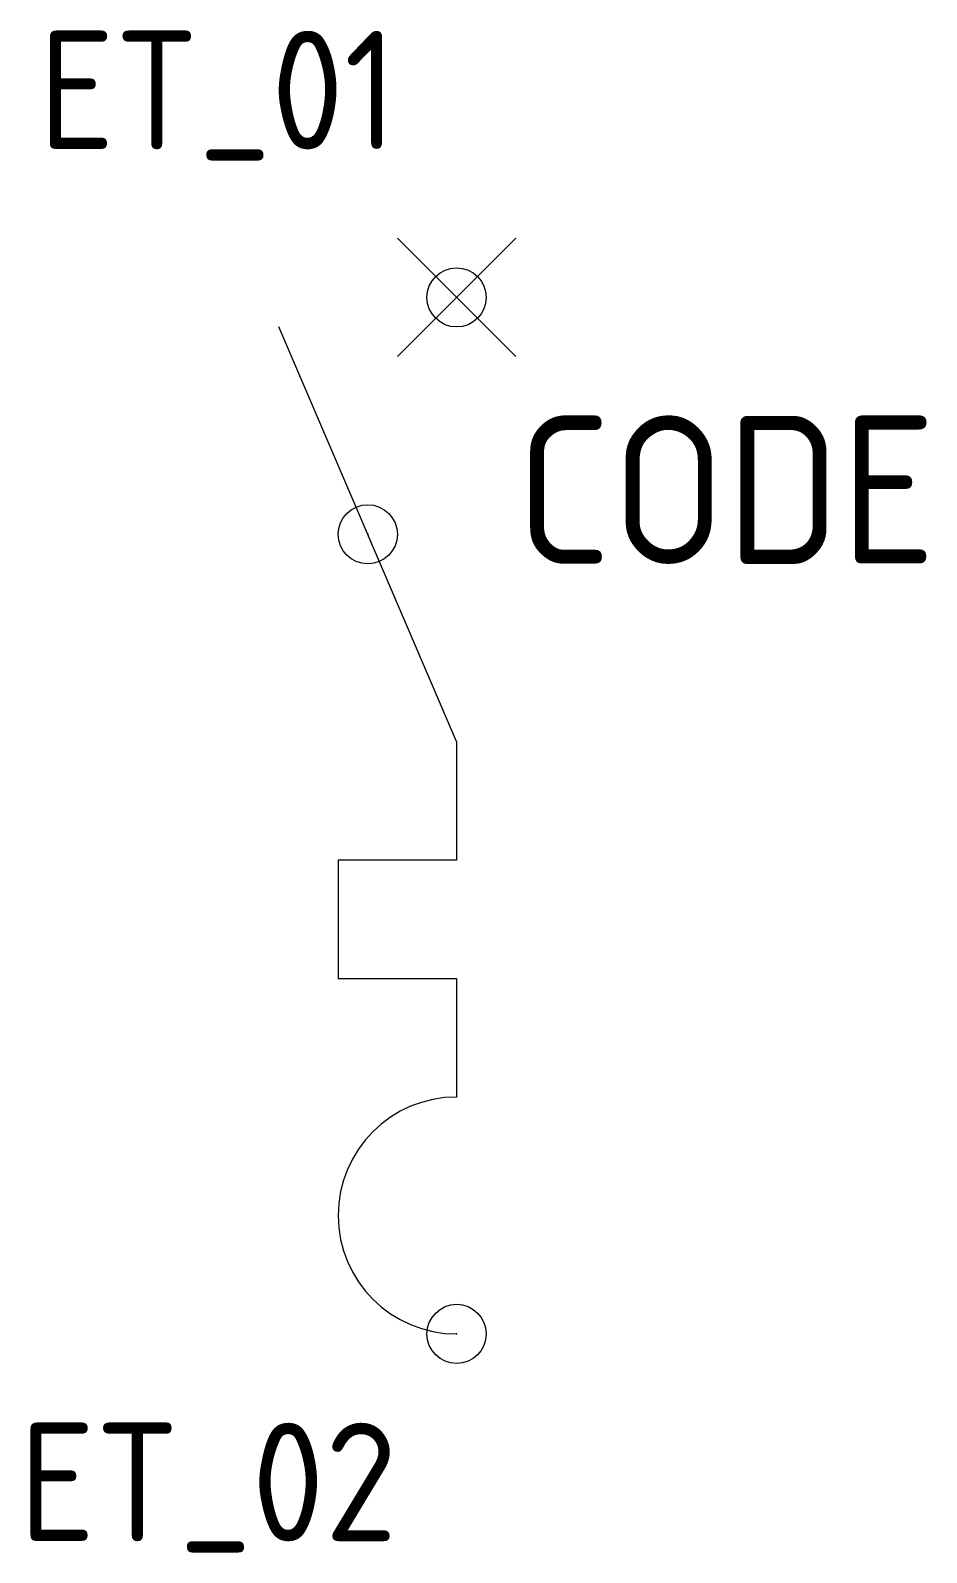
# Model space of a CAD drawing. Extents: x 325.3 to 340.4, y 138.8 to 164.5.
import ezdxf
from ezdxf.enums import TextEntityAlignment as Align

# ---------------------------------------------------------------- set-up
doc = ezdxf.new("R2010")
doc.units = 0
doc.header["$LTSCALE"] = 10
doc.header["$MEASUREMENT"] = 0
doc.header["$PDMODE"] = 32
doc.header["$PDSIZE"] = 1
doc.layers.get('0').update_dxf_attribs({"linetype": 'CONTINUOUS'})
for name, color, linetype in [('A', 7, 'CONTINUOUS'), ('C', 7, 'CONTINUOUS'), ('TKST2', 2, 'CONTINUOUS'), ('TKST3', 1, 'CONTINUOUS')]:
    doc.layers.add(name, color=color, linetype=linetype)
doc.styles.get("Standard").update_dxf_attribs({"font": 'ISO8', "width": 1.2})

msp = doc.modelspace()

# ---------------------------------------------------------------- linework, layer by layer
for points in [[(331.5, 161), (333.5, 159)], [(331.5, 159), (333.5, 161)], [(332.5, 152.5), (329.5, 159.5)], [(332.5, 152.5), (332.5, 150.5), (330.5, 150.5), (330.5, 148.5), (332.5, 148.5), (332.5, 146.5)]]:
    msp.add_lwpolyline(points)
msp.add_lwpolyline([(332.5, 146.5, 1), (332.5, 142.5)], format="xyb")
at = {"layer": 'A', "color": 1}
msp.add_point((331, 156), dxfattribs=at)
at = {"layer": 'C', "color": 1}
msp.add_point((332.5, 160), dxfattribs=at)
at = {"layer": 'C', "color": 2}
msp.add_point((332.5, 142.5), dxfattribs=at)

# ---------------------------------------------------------------- texts
at = {"layer": 'TKST2'}
for tag, p in [('ET_01', (331.5, 162.5)), ('ET_02', (331.5, 139))]:
    msp.add_attdef(tag, text='', height=2, dxfattribs=at).set_placement(p, align=Align.RIGHT)
at = {"layer": 'TKST3'}
msp.add_attdef('CODE', (333.5, 155.5), '-Q', height=2.5, dxfattribs=at)

doc.saveas('drawing.dxf')
